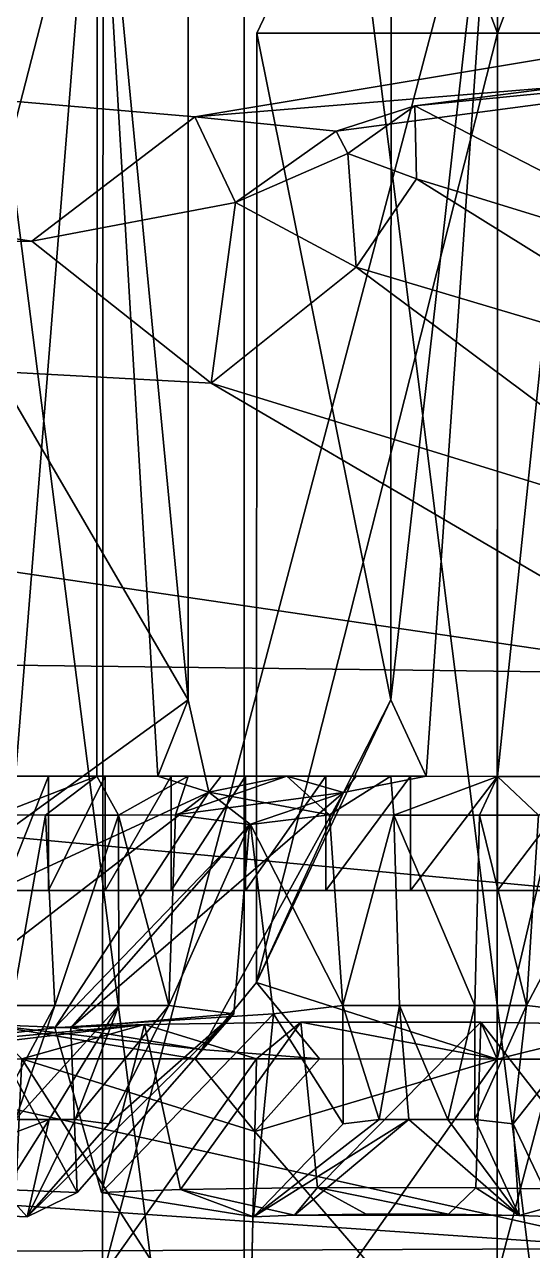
# Model space of a CAD drawing. Header units: metres. Extents: x -7 to 7, y -2.9 to 2.9.
# Drawn here: x -3.618 to -3.404, y -2.417 to -1.902 of the extents above; entities that cross this region are included whole.
import ezdxf

# ---------------------------------------------------------------- set-up
doc = ezdxf.new("R2010")
doc.units = ezdxf.units.M

msp = doc.modelspace()

# ---------------------------------------------------------------- linework, layer by layer
for points in [[(-3.68563, -2.7297, 0.030121), (-3.68563, -1.47094, 0.030494), (-3.52531, -2.72941, 0.057321)], [(-3.52531, -2.72941, 0.057321), (-3.68563, -1.47094, 0.030494), (-3.52531, -1.47095, 0.057694)], [(-3.3666, -1.47095, 0.070494), (-3.3666, -2.72912, 0.070121), (-3.52531, -1.47095, 0.057694)], [(-3.52531, -1.47095, 0.057694), (-3.3666, -2.72912, 0.070121), (-3.52531, -2.72941, 0.057321)], [(-3.79886, -1.90511, -1.64646), (-3.58705, -1.78631, -1.35496), (-3.62121, -1.7863, -1.32579)], [(-3.58705, -1.78631, -1.35496), (-3.79886, -1.90511, -1.64646), (-3.54875, -1.78633, -1.37844)], [(-3.54875, -1.78633, -1.37844), (-3.79886, -1.90511, -1.64646), (-3.71235, -1.90514, -1.69947)], [(-3.54875, -1.78633, -1.37844), (-3.71235, -1.90514, -1.69947), (-3.54885, -2.18556, -1.37844)], [(-3.62121, -1.7863, -1.32579), (-3.58705, -1.78631, -1.35496), (-3.62132, -2.2177, -1.32579)], [(-3.62132, -2.2177, -1.32579), (-3.58705, -1.78631, -1.35496), (-3.58716, -2.21771, -1.35496)], [(-3.58705, -1.78631, -1.35496), (-3.56162, -2.21772, -1.37061), (-3.58716, -2.21771, -1.35496)], [(-3.58705, -1.78631, -1.35496), (-3.54885, -2.18556, -1.37844), (-3.56162, -2.21772, -1.37061)], [(-3.54885, -2.18556, -1.37844), (-3.58705, -1.78631, -1.35496), (-3.54875, -1.78633, -1.37844)], [(-3.46356, -1.78636, -0.840572), (-3.51995, -1.9052, -0.484703), (-3.46366, -2.18559, -0.840572)], [(-3.46356, -1.78636, -0.840572), (-3.4188, -1.90524, -0.476743), (-3.51995, -1.9052, -0.484703)], [(-3.46366, -2.18559, -0.840572), (-3.41877, -1.78637, -0.837047), (-3.46356, -1.78636, -0.840572)], [(-3.41877, -1.78637, -0.837047), (-3.46366, -2.18559, -0.840572), (-3.44874, -2.21776, -0.839397)], [(-3.41877, -1.78637, -0.837047), (-3.4188, -1.90524, -0.476743), (-3.46356, -1.78636, -0.840572)], [(-3.41877, -1.78637, -0.837047), (-3.44874, -2.21776, -0.839397), (-3.41888, -2.21777, -0.837047)], [(-3.41888, -2.21777, -0.837047), (-3.37398, -1.78639, -0.840572), (-3.41877, -1.78637, -0.837047)], [(-3.37398, -1.78639, -0.840572), (-3.41888, -2.21777, -0.837047), (-3.37409, -2.21778, -0.840572)], [(-3.4188, -1.90524, -0.476743), (-3.41877, -1.78637, -0.837047), (-3.37398, -1.78639, -0.840572)], [(-3.4188, -1.90524, -0.476743), (-3.37398, -1.78639, -0.840572), (-3.31765, -1.90528, -0.484703)], [(-3.58459, -1.79919, -2.17029), (-3.74649, -2.42815, -2.13146), (-3.74633, -1.79913, -2.13146)], [(-3.74649, -2.42815, -0.115225), (-3.58459, -1.79919, -0.076395), (-3.74633, -1.79913, -0.115225)], [(-3.74649, -2.42815, -2.13146), (-3.58459, -1.79919, -2.17029), (-3.58475, -2.42821, -2.17029)], [(-3.58475, -2.42821, -0.076395), (-3.58459, -1.79919, -0.076395), (-3.74649, -2.42815, -0.115225)], [(-3.41877, -1.79925, -2.18334), (-3.58475, -2.42821, -2.17029), (-3.58459, -1.79919, -2.17029)], [(-3.58475, -2.42821, -0.076395), (-3.41877, -1.79925, -0.063345), (-3.58459, -1.79919, -0.076395)], [(-3.58475, -2.42821, -2.17029), (-3.41877, -1.79925, -2.18334), (-3.41893, -2.42827, -2.18334)], [(-3.41893, -2.42827, -0.063345), (-3.41877, -1.79925, -0.063345), (-3.58475, -2.42821, -0.076395)], [(-3.25295, -1.79931, -2.17029), (-3.41893, -2.42827, -2.18334), (-3.41877, -1.79925, -2.18334)], [(-3.41893, -2.42827, -0.063345), (-3.25295, -1.79931, -0.076395), (-3.41877, -1.79925, -0.063345)], [(-3.41893, -2.42827, -2.18334), (-3.25295, -1.79931, -2.17029), (-3.25311, -2.42832, -2.17029)], [(-3.25311, -2.42832, -0.076395), (-3.25295, -1.79931, -0.076395), (-3.41893, -2.42827, -0.063345)], [(-4.58106, -1.85125, 0.670381), (-3.61452, -1.99267, 0.91034), (-3.54596, -1.94045, 1.05535)], [(-4.58106, -1.85125, 0.670381), (-3.54596, -1.94045, 1.05535), (-3.29249, -1.89821, 1.23537)], [(-3.61452, -1.99267, 0.91034), (-4.58106, -1.85125, 0.670381), (-4.52664, -1.9988, 0.520337)], [(-3.54596, -1.94045, 1.05535), (-3.26937, -1.91774, 1.15895), (-3.29249, -1.89821, 1.23537)], [(-3.54885, -2.18556, -1.37844), (-3.71235, -1.90514, -1.69947), (-3.71245, -2.30437, -1.69947)], [(-3.46366, -2.18559, -0.840572), (-3.51995, -1.9052, -0.484703), (-3.52005, -2.30443, -0.484703)], [(-3.4188, -1.90524, -0.476743), (-3.52005, -2.30443, -0.484703), (-3.51995, -1.9052, -0.484703)], [(-3.52005, -2.30443, -0.484703), (-3.4188, -1.90524, -0.476743), (-3.41891, -2.33664, -0.476743)], [(-3.4188, -1.90524, -0.476743), (-3.31765, -1.90528, -0.484703), (-3.41891, -2.33664, -0.476743)], [(-3.41891, -2.33664, -0.476743), (-3.31765, -1.90528, -0.484703), (-3.31776, -2.33667, -0.484703)], [(-3.26937, -1.91774, 1.15895), (-3.45359, -1.93581, 0.984796), (-3.25294, -1.91001, 1.11583)], [(-3.30682, -2.01154, 0.861498), (-3.25294, -1.91001, 1.11583), (-3.45359, -1.93581, 0.984796)], [(-3.26937, -1.91774, 1.15895), (-3.54596, -1.94045, 1.05535), (-3.48668, -1.94653, 1.01631)], [(-3.45359, -1.93581, 0.984796), (-3.26937, -1.91774, 1.15895), (-3.48668, -1.94653, 1.01631)], [(-3.48668, -1.94653, 1.01631), (-3.48178, -1.95585, 0.919207), (-3.45359, -1.93581, 0.984796)], [(-3.45285, -1.9665, 0.891355), (-3.45359, -1.93581, 0.984796), (-3.48178, -1.95585, 0.919207)], [(-3.45359, -1.93581, 0.984796), (-3.45285, -1.9665, 0.891355), (-3.30682, -2.01154, 0.861498)], [(-3.52887, -1.9765, 0.918484), (-3.54596, -1.94045, 1.05535), (-3.61452, -1.99267, 0.91034)], [(-3.54596, -1.94045, 1.05535), (-3.52887, -1.9765, 0.918484), (-3.48668, -1.94653, 1.01631)], [(-3.48178, -1.95585, 0.919207), (-3.48668, -1.94653, 1.01631), (-3.52887, -1.9765, 0.918484)], [(-3.52887, -1.9765, 0.918484), (-3.47828, -2.00362, 0.868694), (-3.48178, -1.95585, 0.919207)], [(-3.48178, -1.95585, 0.919207), (-3.47828, -2.00362, 0.868694), (-3.45285, -1.9665, 0.891355)], [(-3.47828, -2.00362, 0.868694), (-3.31571, -2.05204, 0.836311), (-3.45285, -1.9665, 0.891355)], [(-3.45285, -1.9665, 0.891355), (-3.31571, -2.05204, 0.836311), (-3.30682, -2.01154, 0.861498)], [(-3.61452, -1.99267, 0.91034), (-3.53916, -2.05246, 0.840322), (-3.52887, -1.9765, 0.918484)], [(-3.52887, -1.9765, 0.918484), (-3.53916, -2.05246, 0.840322), (-3.47828, -2.00362, 0.868694)], [(-4.52664, -1.9988, 0.520337), (-3.53916, -2.05246, 0.840322), (-3.61452, -1.99267, 0.91034)], [(-4.52664, -1.9988, 0.520337), (-4.51336, -2.15992, 0.425289), (-3.33045, -2.17466, 0.685286)], [(-4.52664, -1.9988, 0.520337), (-3.33045, -2.17466, 0.685286), (-3.53916, -2.05246, 0.840322)], [(-3.32385, -2.11875, 0.770301), (-3.47828, -2.00362, 0.868694), (-3.53916, -2.05246, 0.840322)], [(-3.47828, -2.00362, 0.868694), (-3.32385, -2.11875, 0.770301), (-3.31571, -2.05204, 0.836311)], [(-3.53916, -2.05246, 0.840322), (-3.33045, -2.17466, 0.685286), (-3.32385, -2.11875, 0.770301)], [(-4.51336, -2.15992, 0.425289), (-3.35804, -2.41632, 0.505213), (-3.34447, -2.26949, 0.605257)], [(-3.35804, -2.41632, 0.505213), (-4.51336, -2.15992, 0.425289), (-4.49527, -2.3381, 0.325237)], [(-3.33045, -2.17466, 0.685286), (-4.51336, -2.15992, 0.425289), (-3.34447, -2.26949, 0.605257)], [(-3.54885, -2.18556, -1.37844), (-3.71245, -2.30437, -1.69947), (-3.54013, -2.22449, -1.40013)], [(-3.56162, -2.21772, -1.37061), (-3.54885, -2.18556, -1.37844), (-3.54013, -2.22449, -1.40013)], [(-3.46366, -2.18559, -0.840572), (-3.52005, -2.30443, -0.484703), (-3.48348, -2.22451, -0.828149)], [(-3.44874, -2.21776, -0.839397), (-3.46366, -2.18559, -0.840572), (-3.48348, -2.22451, -0.828149)], [(-3.58373, -2.21771, -1.28819), (-3.63616, -2.21769, -1.28121), (-3.64077, -2.21769, -1.30301)], [(-3.58373, -2.21771, -1.28819), (-3.64077, -2.21769, -1.30301), (-3.62132, -2.2177, -1.32579)], [(-3.63616, -2.21769, -0.965478), (-3.58373, -2.21771, -0.958494), (-3.62132, -2.2177, -0.920901)], [(-3.63616, -2.21769, -0.965478), (-3.6266, -2.2177, -1.0175), (-3.60749, -2.2177, -0.986312)], [(-3.58373, -2.21771, -0.958494), (-3.63616, -2.21769, -0.965478), (-3.60749, -2.2177, -0.986312)], [(-3.63616, -2.21769, -1.28121), (-3.58373, -2.21771, -1.28819), (-3.60749, -2.2177, -1.26038)], [(-3.6266, -2.2177, -1.22919), (-3.63616, -2.21769, -1.28121), (-3.60749, -2.2177, -1.26038)], [(-3.58716, -2.21771, -0.891725), (-3.62923, -2.23397, -0.863145), (-3.62132, -2.2177, -0.920901)], [(-3.60874, -2.23403, -0.849179), (-3.62923, -2.23397, -0.863145), (-3.58716, -2.21771, -0.891725)], [(-3.62661, -2.26574, -1.0175), (-3.60749, -2.2177, -0.986312), (-3.6266, -2.2177, -1.0175)], [(-3.6075, -2.26575, -1.26038), (-3.62661, -2.26574, -1.22919), (-3.60749, -2.2177, -1.26038)], [(-3.60749, -2.2177, -0.986312), (-3.62661, -2.26574, -1.0175), (-3.6075, -2.26575, -0.986312)], [(-3.60749, -2.2177, -1.26038), (-3.62661, -2.26574, -1.22919), (-3.6266, -2.2177, -1.22919)], [(-3.58373, -2.21771, -0.958494), (-3.55591, -2.21772, -0.934735), (-3.62132, -2.2177, -0.920901)], [(-3.55591, -2.21772, -1.31195), (-3.62132, -2.2177, -1.32579), (-3.58716, -2.21771, -1.35496)], [(-3.62132, -2.2177, -0.920901), (-3.55591, -2.21772, -0.934735), (-3.58716, -2.21771, -0.891725)], [(-3.62132, -2.2177, -1.32579), (-3.55591, -2.21772, -1.31195), (-3.58373, -2.21771, -1.28819)], [(-3.58716, -2.21771, -0.891725), (-3.57809, -2.23405, -0.830261), (-3.60874, -2.23403, -0.849179)], [(-3.6075, -2.26575, -0.986312), (-3.58373, -2.21771, -0.958494), (-3.60749, -2.2177, -0.986312)], [(-3.58373, -2.21771, -1.28819), (-3.6075, -2.26575, -1.26038), (-3.60749, -2.2177, -1.26038)], [(-3.58374, -2.26575, -1.28819), (-3.6075, -2.26575, -1.26038), (-3.58373, -2.21771, -1.28819)], [(-3.58373, -2.21771, -0.958494), (-3.6075, -2.26575, -0.986312), (-3.58374, -2.26575, -0.958494)], [(-3.57809, -2.23405, -0.830261), (-3.58716, -2.21771, -0.891725), (-3.54886, -2.21772, -0.868251)], [(-3.55591, -2.21772, -0.934735), (-3.52472, -2.21773, -0.915621), (-3.58716, -2.21771, -0.891725)], [(-3.54081, -2.21773, -1.36265), (-3.55591, -2.21772, -1.31195), (-3.58716, -2.21771, -1.35496)], [(-3.58716, -2.21771, -0.891725), (-3.52472, -2.21773, -0.915621), (-3.54886, -2.21772, -0.868251)], [(-3.54081, -2.21773, -1.36265), (-3.58716, -2.21771, -1.35496), (-3.56162, -2.21772, -1.37061)], [(-3.58374, -2.26575, -0.958494), (-3.55591, -2.21772, -0.934735), (-3.58373, -2.21771, -0.958494)], [(-3.55591, -2.21772, -1.31195), (-3.58374, -2.26575, -1.28819), (-3.58373, -2.21771, -1.28819)], [(-3.55592, -2.26576, -1.31195), (-3.58374, -2.26575, -1.28819), (-3.55591, -2.21772, -1.31195)], [(-3.55591, -2.21772, -0.934735), (-3.58374, -2.26575, -0.958494), (-3.55592, -2.26576, -0.934735)], [(-3.54886, -2.21772, -0.868251), (-3.55421, -2.234, -0.817084), (-3.57809, -2.23405, -0.830261)], [(-3.56162, -2.21772, -1.37061), (-3.53502, -2.21773, -1.38417), (-3.54081, -2.21773, -1.36265)], [(-3.56162, -2.21772, -1.37061), (-3.54013, -2.22449, -1.40013), (-3.53502, -2.21773, -1.38417)], [(-3.55592, -2.26576, -0.934735), (-3.52472, -2.21773, -0.915621), (-3.55591, -2.21772, -0.934735)], [(-3.52472, -2.21773, -1.33107), (-3.55592, -2.26576, -1.31195), (-3.55591, -2.21772, -1.31195)], [(-3.52473, -2.26577, -1.33107), (-3.55592, -2.26576, -1.31195), (-3.52472, -2.21773, -1.33107)], [(-3.52472, -2.21773, -0.915621), (-3.55592, -2.26576, -0.934735), (-3.52473, -2.26577, -0.915621)], [(-3.55591, -2.21772, -1.31195), (-3.54081, -2.21773, -1.36265), (-3.52472, -2.21773, -1.33107)], [(-3.55421, -2.234, -0.817084), (-3.54886, -2.21772, -0.868251), (-3.50735, -2.21774, -0.851059)], [(-3.48348, -2.22451, -0.828149), (-3.55421, -2.234, -0.817084), (-3.50735, -2.21774, -0.851059)], [(-3.52472, -2.21773, -0.915621), (-3.49092, -2.21774, -0.901621), (-3.54886, -2.21772, -0.868251)], [(-3.54886, -2.21772, -0.868251), (-3.49092, -2.21774, -0.901621), (-3.50735, -2.21774, -0.851059)], [(-3.49092, -2.21774, -1.34507), (-3.54081, -2.21773, -1.36265), (-3.53502, -2.21773, -1.38417)], [(-3.54081, -2.21773, -1.36265), (-3.49092, -2.21774, -1.34507), (-3.52472, -2.21773, -1.33107)], [(-3.54013, -2.22449, -1.40013), (-3.50735, -2.21774, -1.39563), (-3.53502, -2.21773, -1.38417)], [(-3.54013, -2.22449, -1.40013), (-3.48942, -2.23402, -1.45066), (-3.50735, -2.21774, -1.39563)], [(-3.49092, -2.21774, -1.34507), (-3.53502, -2.21773, -1.38417), (-3.50735, -2.21774, -1.39563)], [(-3.52473, -2.26577, -0.915621), (-3.49092, -2.21774, -0.901621), (-3.52472, -2.21773, -0.915621)], [(-3.49092, -2.21774, -1.34507), (-3.52473, -2.26577, -1.33107), (-3.52472, -2.21773, -1.33107)], [(-3.49093, -2.26579, -1.34507), (-3.52473, -2.26577, -1.33107), (-3.49092, -2.21774, -1.34507)], [(-3.49092, -2.21774, -0.901621), (-3.52473, -2.26577, -0.915621), (-3.49093, -2.26579, -0.901621)], [(-3.48942, -2.23402, -1.45066), (-3.46366, -2.21775, -1.40612), (-3.50735, -2.21774, -1.39563)], [(-3.45535, -2.21775, -1.35361), (-3.50735, -2.21774, -1.39563), (-3.46366, -2.21775, -1.40612)], [(-3.48348, -2.22451, -0.828149), (-3.50735, -2.21774, -0.851059), (-3.47823, -2.21775, -0.844067)], [(-3.49092, -2.21774, -0.901621), (-3.47823, -2.21775, -0.844067), (-3.50735, -2.21774, -0.851059)], [(-3.50735, -2.21774, -1.39563), (-3.45535, -2.21775, -1.35361), (-3.49092, -2.21774, -1.34507)], [(-3.49093, -2.26579, -0.901621), (-3.45535, -2.21775, -0.893081), (-3.49092, -2.21774, -0.901621)], [(-3.45535, -2.21775, -1.35361), (-3.49093, -2.26579, -1.34507), (-3.49092, -2.21774, -1.34507)], [(-3.45536, -2.2658, -1.35361), (-3.49093, -2.26579, -1.34507), (-3.45535, -2.21775, -1.35361)], [(-3.45535, -2.21775, -0.893081), (-3.49093, -2.26579, -0.901621), (-3.45536, -2.2658, -0.893081)], [(-3.49092, -2.21774, -0.901621), (-3.46089, -2.21775, -0.858073), (-3.47823, -2.21775, -0.844067)], [(-3.46089, -2.21775, -0.858073), (-3.49092, -2.21774, -0.901621), (-3.45535, -2.21775, -0.893081)], [(-3.46366, -2.21775, -1.40612), (-3.48942, -2.23402, -1.45066), (-3.46235, -2.23409, -1.45404)], [(-3.44874, -2.21776, -0.839397), (-3.48348, -2.22451, -0.828149), (-3.47823, -2.21775, -0.844067)], [(-3.44874, -2.21776, -0.839397), (-3.47823, -2.21775, -0.844067), (-3.46089, -2.21775, -0.858073)], [(-3.46235, -2.23409, -1.45404), (-3.41888, -2.21777, -1.40964), (-3.46366, -2.21775, -1.40612)], [(-3.41888, -2.21777, -1.35648), (-3.46366, -2.21775, -1.40612), (-3.41888, -2.21777, -1.40964)], [(-3.46366, -2.21775, -1.40612), (-3.41888, -2.21777, -1.35648), (-3.45535, -2.21775, -1.35361)], [(-3.41888, -2.21777, -1.40964), (-3.46235, -2.23409, -1.45404), (-3.42644, -2.2341, -1.45674)], [(-3.46089, -2.21775, -0.858073), (-3.41888, -2.21777, -0.89021), (-3.41888, -2.21777, -0.837047)], [(-3.41888, -2.21777, -0.89021), (-3.46089, -2.21775, -0.858073), (-3.45535, -2.21775, -0.893081)], [(-3.46089, -2.21775, -0.858073), (-3.41888, -2.21777, -0.837047), (-3.44874, -2.21776, -0.839397)], [(-3.45536, -2.2658, -0.893081), (-3.41888, -2.21777, -0.89021), (-3.45535, -2.21775, -0.893081)], [(-3.41888, -2.21777, -1.35648), (-3.45536, -2.2658, -1.35361), (-3.45535, -2.21775, -1.35361)], [(-3.41889, -2.26581, -1.35648), (-3.45536, -2.2658, -1.35361), (-3.41888, -2.21777, -1.35648)], [(-3.41888, -2.21777, -0.89021), (-3.45536, -2.2658, -0.893081), (-3.41889, -2.26581, -0.89021)], [(-3.42644, -2.2341, -1.45674), (-3.40165, -2.23405, -1.45749), (-3.41888, -2.21777, -1.40964)], [(-3.41889, -2.26581, -0.89021), (-3.38241, -2.21778, -0.893081), (-3.41888, -2.21777, -0.89021)], [(-3.38241, -2.21778, -1.35361), (-3.41889, -2.26581, -1.35648), (-3.41888, -2.21777, -1.35648)], [(-3.38242, -2.26582, -1.35361), (-3.41889, -2.26581, -1.35648), (-3.38241, -2.21778, -1.35361)], [(-3.38241, -2.21778, -0.893081), (-3.41889, -2.26581, -0.89021), (-3.38242, -2.26582, -0.893081)], [(-3.41888, -2.21777, -0.89021), (-3.37409, -2.21778, -0.840572), (-3.41888, -2.21777, -0.837047)], [(-3.38241, -2.21778, -1.35361), (-3.41888, -2.21777, -1.35648), (-3.37409, -2.21778, -1.40612)], [(-3.41888, -2.21777, -1.40964), (-3.40165, -2.23405, -1.45749), (-3.37409, -2.21778, -1.40612)], [(-3.37409, -2.21778, -0.840572), (-3.41888, -2.21777, -0.89021), (-3.38241, -2.21778, -0.893081)], [(-3.37409, -2.21778, -1.40612), (-3.41888, -2.21777, -1.35648), (-3.41888, -2.21777, -1.40964)], [(-3.54013, -2.22449, -1.40013), (-3.71245, -2.30437, -1.69947), (-3.68046, -2.33265, -1.69491)], [(-3.60484, -2.32346, -1.68411), (-3.54013, -2.22449, -1.40013), (-3.68046, -2.33265, -1.69491)], [(-3.54013, -2.22449, -1.40013), (-3.60484, -2.32346, -1.68411), (-3.52268, -2.23802, -1.44353)], [(-3.5981, -2.32346, -0.560386), (-3.48348, -2.22451, -0.828149), (-3.54326, -2.3327, -0.507204)], [(-3.48348, -2.22451, -0.828149), (-3.5981, -2.32346, -0.560386), (-3.52311, -2.23802, -0.8033)], [(-3.55421, -2.234, -0.817084), (-3.48348, -2.22451, -0.828149), (-3.52311, -2.23802, -0.8033)], [(-3.48348, -2.22451, -0.828149), (-3.52005, -2.30443, -0.484703), (-3.54326, -2.3327, -0.507204)], [(-3.48942, -2.23402, -1.45066), (-3.54013, -2.22449, -1.40013), (-3.52268, -2.23802, -1.44353)], [(-3.60874, -2.23403, -0.849179), (-3.62289, -2.31409, -0.863475), (-3.62923, -2.23397, -0.863145)], [(-3.60488, -2.31414, -0.851198), (-3.62289, -2.31409, -0.863475), (-3.60874, -2.23403, -0.849179)], [(-3.57809, -2.23405, -0.830261), (-3.60488, -2.31414, -0.851198), (-3.60874, -2.23403, -0.849179)], [(-3.57795, -2.31416, -0.834568), (-3.60488, -2.31414, -0.851198), (-3.57809, -2.23405, -0.830261)], [(-3.55695, -2.31412, -0.822985), (-3.57809, -2.23405, -0.830261), (-3.55421, -2.234, -0.817084)], [(-3.57809, -2.23405, -0.830261), (-3.55695, -2.31412, -0.822985), (-3.57795, -2.31416, -0.834568)], [(-3.52311, -2.23802, -0.8033), (-3.55695, -2.31412, -0.822985), (-3.55421, -2.234, -0.817084)], [(-3.52268, -2.23802, -1.44353), (-3.48377, -2.31414, -1.44748), (-3.48942, -2.23402, -1.45066)], [(-3.48377, -2.31414, -1.44748), (-3.46235, -2.23409, -1.45404), (-3.48942, -2.23402, -1.45066)], [(-3.46235, -2.23409, -1.45404), (-3.48377, -2.31414, -1.44748), (-3.45997, -2.3142, -1.45045)], [(-3.45997, -2.3142, -1.45045), (-3.4284, -2.3142, -1.45283), (-3.46235, -2.23409, -1.45404)], [(-3.46235, -2.23409, -1.45404), (-3.4284, -2.3142, -1.45283), (-3.42644, -2.2341, -1.45674)], [(-3.4284, -2.3142, -1.45283), (-3.40662, -2.31416, -1.45349), (-3.42644, -2.2341, -1.45674)], [(-3.42644, -2.2341, -1.45674), (-3.40662, -2.31416, -1.45349), (-3.40165, -2.23405, -1.45749)], [(-3.40662, -2.31416, -1.45349), (-3.36645, -2.23807, -1.45582), (-3.40165, -2.23405, -1.45749)], [(-3.60484, -2.32346, -1.68411), (-3.51301, -2.31765, -1.44121), (-3.52268, -2.23802, -1.44353)], [(-3.5981, -2.32346, -0.560386), (-3.52961, -2.31765, -0.810869), (-3.52311, -2.23802, -0.8033)], [(-3.52961, -2.31765, -0.810869), (-3.55695, -2.31412, -0.822985), (-3.52311, -2.23802, -0.8033)], [(-3.51301, -2.31765, -1.44121), (-3.48377, -2.31414, -1.44748), (-3.52268, -2.23802, -1.44353)], [(-3.36645, -2.23807, -1.45582), (-3.40662, -2.31416, -1.45349), (-3.37568, -2.3177, -1.45202)], [(-3.64061, -2.26573, -1.0513), (-3.58374, -2.26575, -0.958494), (-3.62661, -2.26574, -1.0175)], [(-3.62661, -2.26574, -1.22919), (-3.58374, -2.26575, -0.958494), (-3.64061, -2.26573, -1.0513)], [(-3.62661, -2.26574, -1.0175), (-3.58374, -2.26575, -0.958494), (-3.6075, -2.26575, -0.986312)], [(-3.6075, -2.26575, -1.26038), (-3.58374, -2.26575, -0.958494), (-3.62661, -2.26574, -1.22919)], [(-3.52473, -2.26577, -1.33107), (-3.6075, -2.26575, -1.26038), (-3.58374, -2.26575, -1.28819)], [(-3.49093, -2.26579, -1.34507), (-3.6075, -2.26575, -1.26038), (-3.52473, -2.26577, -1.33107)], [(-3.38242, -2.26582, -1.35361), (-3.6075, -2.26575, -1.26038), (-3.49093, -2.26579, -1.34507)], [(-3.23028, -2.26588, -1.26038), (-3.6075, -2.26575, -1.26038), (-3.38242, -2.26582, -1.35361)], [(-3.23028, -2.26588, -1.26038), (-3.58374, -2.26575, -0.958494), (-3.6075, -2.26575, -1.26038)], [(-3.23028, -2.26588, -1.26038), (-3.45536, -2.2658, -0.893081), (-3.58374, -2.26575, -0.958494)], [(-3.52473, -2.26577, -1.33107), (-3.58374, -2.26575, -1.28819), (-3.55592, -2.26576, -1.31195)], [(-3.58374, -2.26575, -0.958494), (-3.45536, -2.2658, -0.893081), (-3.55592, -2.26576, -0.934735)], [(-3.55592, -2.26576, -0.934735), (-3.49093, -2.26579, -0.901621), (-3.52473, -2.26577, -0.915621)], [(-3.55592, -2.26576, -0.934735), (-3.45536, -2.2658, -0.893081), (-3.49093, -2.26579, -0.901621)], [(-3.41889, -2.26581, -1.35648), (-3.49093, -2.26579, -1.34507), (-3.45536, -2.2658, -1.35361)], [(-3.38242, -2.26582, -1.35361), (-3.49093, -2.26579, -1.34507), (-3.41889, -2.26581, -1.35648)], [(-3.45536, -2.2658, -0.893081), (-3.38242, -2.26582, -0.893081), (-3.41889, -2.26581, -0.89021)], [(-3.45536, -2.2658, -0.893081), (-3.25404, -2.26587, -0.958494), (-3.38242, -2.26582, -0.893081)], [(-3.45536, -2.2658, -0.893081), (-3.19717, -2.26589, -1.0513), (-3.25404, -2.26587, -0.958494)], [(-3.45536, -2.2658, -0.893081), (-3.23028, -2.26588, -1.26038), (-3.19717, -2.26589, -1.0513)], [(-3.49364, -2.33661, -0.482624), (-3.54326, -2.3327, -0.507204), (-3.52005, -2.30443, -0.484703)], [(-3.52005, -2.30443, -0.484703), (-3.41891, -2.33664, -0.476743), (-3.49364, -2.33661, -0.482624)], [(-3.60488, -2.31414, -0.851198), (-3.63068, -2.36199, -0.81578), (-3.62289, -2.31409, -0.863475)], [(-3.62131, -2.36202, -0.80939), (-3.63068, -2.36199, -0.81578), (-3.60488, -2.31414, -0.851198)], [(-3.57795, -2.31416, -0.834568), (-3.62131, -2.36202, -0.80939), (-3.60488, -2.31414, -0.851198)], [(-3.60729, -2.36203, -0.800734), (-3.62131, -2.36202, -0.80939), (-3.57795, -2.31416, -0.834568)], [(-3.57795, -2.31416, -0.834568), (-3.59636, -2.36201, -0.794705), (-3.60729, -2.36203, -0.800734)], [(-3.59636, -2.36201, -0.794705), (-3.57795, -2.31416, -0.834568), (-3.55695, -2.31412, -0.822985)], [(-3.55695, -2.31412, -0.822985), (-3.58213, -2.36384, -0.788398), (-3.59636, -2.36201, -0.794705)], [(-3.58213, -2.36384, -0.788398), (-3.55695, -2.31412, -0.822985), (-3.52961, -2.31765, -0.810869)], [(-3.48375, -2.36388, -1.49026), (-3.48377, -2.31414, -1.44748), (-3.51301, -2.31765, -1.44121)], [(-3.46853, -2.36205, -1.49352), (-3.45997, -2.3142, -1.45045), (-3.48377, -2.31414, -1.44748)], [(-3.48377, -2.31414, -1.44748), (-3.48375, -2.36388, -1.49026), (-3.46853, -2.36205, -1.49352)], [(-3.45997, -2.3142, -1.45045), (-3.46853, -2.36205, -1.49352), (-3.45614, -2.36208, -1.49506)], [(-3.45614, -2.36208, -1.49506), (-3.43971, -2.36209, -1.4963), (-3.45997, -2.3142, -1.45045)], [(-3.45997, -2.3142, -1.45045), (-3.43971, -2.36209, -1.4963), (-3.4284, -2.3142, -1.45283)], [(-3.43971, -2.36209, -1.4963), (-3.42837, -2.36206, -1.49664), (-3.4284, -2.3142, -1.45283)], [(-3.4284, -2.3142, -1.45283), (-3.42837, -2.36206, -1.49664), (-3.40662, -2.31416, -1.45349)], [(-3.42837, -2.36206, -1.49664), (-3.41227, -2.3639, -1.49588), (-3.40662, -2.31416, -1.45349)], [(-3.40662, -2.31416, -1.45349), (-3.41227, -2.3639, -1.49588), (-3.37568, -2.3177, -1.45202)], [(-3.61644, -2.40294, -0.677253), (-3.52961, -2.31765, -0.810869), (-3.59553, -2.39276, -0.597337)], [(-3.52961, -2.31765, -0.810869), (-3.61644, -2.40294, -0.677253), (-3.58213, -2.36384, -0.788398)], [(-3.58523, -2.39276, -1.6527), (-3.51301, -2.31765, -1.44121), (-3.60484, -2.32346, -1.68411)], [(-3.59553, -2.39276, -0.597337), (-3.52961, -2.31765, -0.810869), (-3.5981, -2.32346, -0.560386)], [(-3.52134, -2.40297, -1.60034), (-3.51301, -2.31765, -1.44121), (-3.58523, -2.39276, -1.6527)], [(-3.51301, -2.31765, -1.44121), (-3.52134, -2.40297, -1.60034), (-3.48375, -2.36388, -1.49026)], [(-3.41227, -2.3639, -1.49588), (-3.39365, -2.40302, -1.61043), (-3.37568, -2.3177, -1.45202)], [(-3.56715, -2.32209, -1.69286), (-3.68046, -2.33265, -1.69491), (-3.68798, -2.33654, -1.70961)], [(-3.56715, -2.32209, -1.69286), (-3.68798, -2.33654, -1.70961), (-3.61872, -2.33657, -1.7383)], [(-3.68046, -2.33265, -1.69491), (-3.56715, -2.32209, -1.69286), (-3.60484, -2.32346, -1.68411)], [(-3.63373, -2.32207, -0.57546), (-3.54326, -2.3327, -0.507204), (-3.54583, -2.33659, -0.49089)], [(-3.62685, -2.39153, -0.610589), (-3.59553, -2.39276, -0.597337), (-3.63373, -2.32207, -0.57546)], [(-3.54326, -2.3327, -0.507204), (-3.63373, -2.32207, -0.57546), (-3.5981, -2.32346, -0.560386)], [(-3.63373, -2.32207, -0.57546), (-3.54583, -2.33659, -0.49089), (-3.61872, -2.33657, -0.508389)], [(-3.63373, -2.32207, -0.57546), (-3.59553, -2.39276, -0.597337), (-3.5981, -2.32346, -0.560386)], [(-3.52006, -2.3366, -1.76199), (-3.56715, -2.32209, -1.69286), (-3.61872, -2.33657, -1.7383)], [(-3.56715, -2.32209, -1.69286), (-3.58523, -2.39276, -1.6527), (-3.60484, -2.32346, -1.68411)], [(-3.5521, -2.39156, -1.66039), (-3.58523, -2.39276, -1.6527), (-3.56715, -2.32209, -1.69286)], [(-3.50153, -2.32112, -1.70347), (-3.56715, -2.32209, -1.69286), (-3.52006, -2.3366, -1.76199)], [(-3.50153, -2.32112, -1.70347), (-3.5521, -2.39156, -1.66039), (-3.56715, -2.32209, -1.69286)], [(-3.49442, -2.39071, -1.66971), (-3.5521, -2.39156, -1.66039), (-3.50153, -2.32112, -1.70347)], [(-3.41891, -2.33664, -1.76995), (-3.50153, -2.32112, -1.70347), (-3.52006, -2.3366, -1.76199)], [(-3.42582, -2.32118, -1.70911), (-3.50153, -2.32112, -1.70347), (-3.41891, -2.33664, -1.76995)], [(-3.42582, -2.32118, -1.70911), (-3.49442, -2.39071, -1.66971), (-3.50153, -2.32112, -1.70347)], [(-3.42787, -2.39076, -1.67467), (-3.49442, -2.39071, -1.66971), (-3.42582, -2.32118, -1.70911)], [(-3.42582, -2.32118, -1.70911), (-3.37086, -2.39171, -1.6742), (-3.42787, -2.39076, -1.67467)], [(-3.37086, -2.39171, -1.6742), (-3.42582, -2.32118, -1.70911), (-3.36097, -2.32227, -1.70858)], [(-3.41891, -2.33664, -1.76995), (-3.36097, -2.32227, -1.70858), (-3.42582, -2.32118, -1.70911)], [(-3.36097, -2.32227, -1.70858), (-3.41891, -2.33664, -1.76995), (-3.31776, -2.33667, -1.76199)], [(-3.49364, -2.33661, -0.482624), (-3.54583, -2.33659, -0.49089), (-3.54326, -2.3327, -0.507204)], [(-4.49527, -2.3381, 0.325237), (-3.76108, -2.41799, 0.435214), (-3.35804, -2.41632, 0.505213)], [(-3.61872, -2.33657, -0.508389), (-3.52349, -2.48519, -0.463284), (-3.62546, -2.48515, -0.487764)], [(-3.62546, -2.48515, -1.75892), (-3.52006, -2.3366, -1.76199), (-3.61872, -2.33657, -1.7383)], [(-3.52006, -2.3366, -1.76199), (-3.62546, -2.48515, -1.75892), (-3.52349, -2.48519, -1.7834)], [(-3.61872, -2.33657, -0.508389), (-3.52076, -2.36712, -0.480305), (-3.52349, -2.48519, -0.463284)], [(-3.52076, -2.36712, -0.480305), (-3.61872, -2.33657, -0.508389), (-3.54583, -2.33659, -0.49089)], [(-3.54583, -2.33659, -0.49089), (-3.49364, -2.33661, -0.482624), (-3.52076, -2.36712, -0.480305)], [(-3.52349, -2.48519, -1.7834), (-3.41891, -2.33664, -1.76995), (-3.52006, -2.3366, -1.76199)], [(-3.41891, -2.33664, -1.76995), (-3.52349, -2.48519, -1.7834), (-3.41895, -2.48522, -1.79163)], [(-3.41891, -2.33664, -0.476743), (-3.52076, -2.36712, -0.480305), (-3.49364, -2.33661, -0.482624)], [(-3.52076, -2.36712, -0.480305), (-3.41891, -2.33664, -0.476743), (-3.41895, -2.48522, -0.455056)], [(-3.41891, -2.33664, -0.476743), (-3.31776, -2.33667, -0.484703), (-3.41895, -2.48522, -0.455056)], [(-3.41895, -2.48522, -1.79163), (-3.31776, -2.33667, -1.76199), (-3.41891, -2.33664, -1.76995)], [(-3.31776, -2.33667, -1.76199), (-3.41895, -2.48522, -1.79163), (-3.3144, -2.48526, -1.7834)], [(-3.41895, -2.48522, -0.455056), (-3.31776, -2.33667, -0.484703), (-3.3144, -2.48526, -0.463284)], [(-3.60729, -2.36203, -0.800734), (-3.71329, -2.40232, -0.733783), (-3.62131, -2.36202, -0.80939)], [(-3.71329, -2.40232, -0.733783), (-3.60729, -2.36203, -0.800734), (-3.63274, -2.4023, -0.68415)], [(-3.63274, -2.4023, -0.68415), (-3.60729, -2.36203, -0.800734), (-3.61644, -2.40294, -0.677253)], [(-3.61644, -2.40294, -0.677253), (-3.59636, -2.36201, -0.794705), (-3.58213, -2.36384, -0.788398)], [(-3.61644, -2.40294, -0.677253), (-3.60729, -2.36203, -0.800734), (-3.59636, -2.36201, -0.794705)], [(-3.52134, -2.40297, -1.60034), (-3.46853, -2.36205, -1.49352), (-3.48375, -2.36388, -1.49026)], [(-3.52134, -2.40297, -1.60034), (-3.45614, -2.36208, -1.49506), (-3.46853, -2.36205, -1.49352)], [(-3.5041, -2.40235, -1.60434), (-3.45614, -2.36208, -1.49506), (-3.52134, -2.40297, -1.60034)], [(-3.40976, -2.40243, -1.61153), (-3.45614, -2.36208, -1.49506), (-3.5041, -2.40235, -1.60434)], [(-3.45614, -2.36208, -1.49506), (-3.40976, -2.40243, -1.61153), (-3.43971, -2.36209, -1.4963)], [(-3.43971, -2.36209, -1.4963), (-3.40976, -2.40243, -1.61153), (-3.42837, -2.36206, -1.49664)], [(-3.42837, -2.36206, -1.49664), (-3.40976, -2.40243, -1.61153), (-3.41227, -2.3639, -1.49588)], [(-3.41227, -2.3639, -1.49588), (-3.40976, -2.40243, -1.61153), (-3.39365, -2.40302, -1.61043)], [(-3.52076, -2.36712, -0.480305), (-3.41895, -2.48522, -0.455056), (-3.52349, -2.48519, -0.463284)], [(-3.63274, -2.4023, -0.68415), (-3.61644, -2.40294, -0.677253), (-3.62685, -2.39153, -0.610589)], [(-3.62685, -2.39153, -0.610589), (-3.61644, -2.40294, -0.677253), (-3.59553, -2.39276, -0.597337)], [(-3.5521, -2.39156, -1.66039), (-3.52134, -2.40297, -1.60034), (-3.58523, -2.39276, -1.6527)], [(-3.49442, -2.39071, -1.66971), (-3.5041, -2.40235, -1.60434), (-3.5521, -2.39156, -1.66039)], [(-3.5041, -2.40235, -1.60434), (-3.52134, -2.40297, -1.60034), (-3.5521, -2.39156, -1.66039)], [(-3.47407, -2.4019, -1.60919), (-3.5041, -2.40235, -1.60434), (-3.49442, -2.39071, -1.66971)], [(-3.43943, -2.40193, -1.61177), (-3.49442, -2.39071, -1.66971), (-3.42787, -2.39076, -1.67467)], [(-3.49442, -2.39071, -1.66971), (-3.43943, -2.40193, -1.61177), (-3.47407, -2.4019, -1.60919)], [(-3.42787, -2.39076, -1.67467), (-3.40976, -2.40243, -1.61153), (-3.43943, -2.40193, -1.61177)], [(-3.40976, -2.40243, -1.61153), (-3.42787, -2.39076, -1.67467), (-3.37086, -2.39171, -1.6742)], [(-3.37086, -2.39171, -1.6742), (-3.39365, -2.40302, -1.61043), (-3.40976, -2.40243, -1.61153)], [(-3.43943, -2.40193, -1.61177), (-3.5041, -2.40235, -1.60434), (-3.47407, -2.4019, -1.60919)], [(-3.40976, -2.40243, -1.61153), (-3.5041, -2.40235, -1.60434), (-3.43943, -2.40193, -1.61177)], [(-3.76108, -2.41799, 0.435214), (-3.36304, -2.60323, 0.345159), (-3.35804, -2.41632, 0.505213)]]:
    msp.add_3dface(points)

doc.saveas('drawing.dxf')
